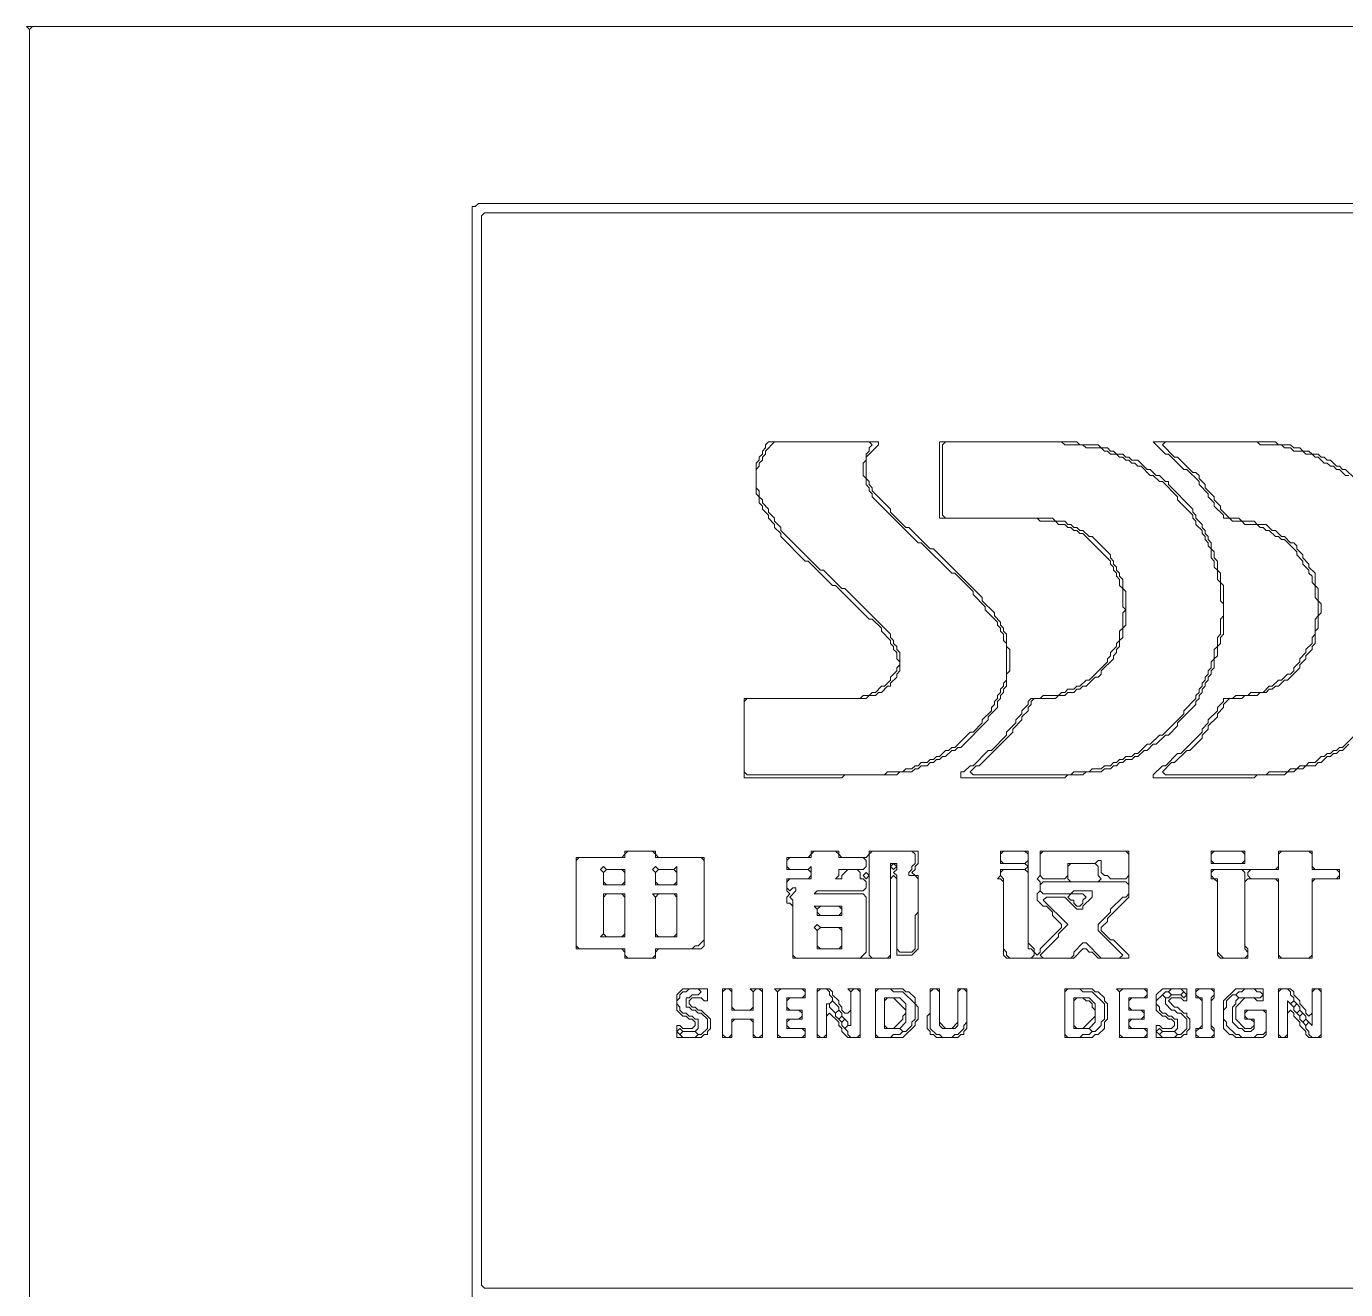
# Model space of a CAD drawing. Extents: x 58 to 1298, y 69 to 1823.
# Drawn here: x 58 to 490, y 1409.5 to 1823 of the extents above; entities that cross this region are included whole.
import ezdxf

# ---------------------------------------------------------------- set-up
doc = ezdxf.new("R2010")
doc.units = 0
doc.layers.add('TRACE_CURVE', color=3, linetype='Continuous', lineweight=0)
doc.layers.add('TRACE_TEXT_SYMBOL', color=6, linetype='Continuous', lineweight=0)

msp = doc.modelspace()

# ---------------------------------------------------------------- linework, layer by layer
at = {"layer": 'TRACE_CURVE', "color": 3}
for points in [[(58, 1823), (59, 1822), (59, 70), (58, 69), (1298, 69), (1298, 1823)], [(59, 1822), (60, 1823), (1297, 1823), (1298, 1822), (1298, 70), (1297, 69), (60, 69), (59, 70)], [(206, 1765), (205, 1764), (204, 1764), (204, 128), (205, 128), (206, 127), (1239, 127), (1240, 128), (1241, 128), (1241, 1764), (1240, 1764), (1239, 1765)], [(207, 1761), (208, 1762), (675, 1762), (676, 1761), (676, 1411), (675, 1410), (208, 1410), (207, 1411)]]:
    msp.add_lwpolyline(points, close=True, dxfattribs=at)
for points in [[(301, 1687), (300, 1686), (300, 1685), (299, 1684), (299, 1683), (298, 1682), (298, 1681), (297, 1680), (297, 1670), (298, 1669), (298, 1667), (299, 1666), (299, 1665), (301, 1663), (301, 1662), (303, 1660), (303, 1659), (305, 1657), (305, 1656), (313, 1648), (314, 1648), (322, 1640), (323, 1640), (334, 1629), (335, 1629), (338, 1626), (338, 1625), (341, 1622), (341, 1621), (342, 1620), (342, 1619), (343, 1618), (343, 1616), (344, 1615), (344, 1614), (343, 1613), (343, 1612), (341, 1610), (341, 1609), (339, 1607), (338, 1607), (336, 1605), (335, 1605), (334, 1604), (332, 1604), (331, 1603), (293, 1603), (293, 1577), (325, 1577), (326, 1578), (343, 1578), (344, 1579), (348, 1579), (349, 1580), (350, 1580), (351, 1581), (353, 1581), (354, 1582), (355, 1582), (356, 1583), (357, 1583), (358, 1584), (359, 1584), (361, 1586)], [(303, 1687), (334, 1687), (335, 1686), (334, 1685), (334, 1684), (333, 1683), (333, 1681), (332, 1680), (332, 1676), (333, 1675), (333, 1673), (334, 1672), (334, 1671), (335, 1670), (335, 1669), (350, 1654), (351, 1654), (361, 1644), (362, 1644), (368, 1638), (368, 1637), (372, 1633), (372, 1632), (376, 1628), (376, 1627), (377, 1626), (377, 1625), (378, 1624), (378, 1622), (379, 1621), (379, 1609), (378, 1608), (378, 1607), (377, 1606), (377, 1605), (376, 1604), (376, 1603), (375, 1602), (375, 1601), (374, 1600), (374, 1599), (371, 1596), (371, 1595), (368, 1592), (367, 1592), (362, 1587), (361, 1587), (360, 1586), (359, 1586), (357, 1584), (356, 1584), (355, 1583), (354, 1583), (353, 1582), (351, 1582), (350, 1581), (349, 1581), (348, 1580), (346, 1580), (345, 1579), (340, 1579), (339, 1578), (294, 1578), (293, 1579)], [(293, 1579), (293, 1602), (294, 1603), (333, 1603), (334, 1604), (336, 1604), (337, 1605), (338, 1605), (340, 1607), (341, 1607), (341, 1608), (343, 1610), (343, 1611), (344, 1612), (344, 1618), (343, 1619), (343, 1620), (342, 1621), (342, 1622), (341, 1623), (341, 1624), (326, 1639), (325, 1639), (319, 1645), (318, 1645), (305, 1658), (305, 1659), (303, 1661), (303, 1662), (301, 1664), (301, 1665), (299, 1667), (299, 1668), (298, 1669), (298, 1671), (297, 1672), (297, 1678), (298, 1679), (298, 1680), (299, 1681), (299, 1682), (300, 1683), (300, 1684), (303, 1687)], [(361, 1586), (362, 1586), (363, 1587), (364, 1587), (373, 1596), (373, 1597), (376, 1600), (376, 1602), (377, 1603), (377, 1604), (378, 1605), (378, 1606), (379, 1607), (379, 1611), (380, 1612), (380, 1619), (379, 1620), (379, 1624), (378, 1625), (378, 1626), (377, 1627), (377, 1628), (375, 1630), (375, 1631), (371, 1635), (371, 1636), (355, 1652), (354, 1652), (347, 1659), (346, 1659), (341, 1664), (341, 1665), (335, 1671), (335, 1672), (334, 1673), (334, 1674), (333, 1675), (333, 1682), (337, 1686), (337, 1687), (301, 1687)], [(357, 1687), (357, 1662), (389, 1662), (390, 1661), (395, 1661), (396, 1660), (398, 1660), (399, 1659), (400, 1659), (401, 1658), (402, 1658), (403, 1657), (404, 1657), (413, 1648), (413, 1647), (414, 1646), (414, 1645), (415, 1644), (415, 1643), (416, 1642), (416, 1640), (417, 1639), (417, 1633), (418, 1632), (417, 1631), (417, 1626), (416, 1625), (416, 1622), (415, 1621), (415, 1620), (413, 1618), (413, 1617), (412, 1616), (412, 1615), (406, 1609), (405, 1609), (403, 1607), (402, 1607), (401, 1606), (399, 1606), (398, 1605), (397, 1605), (396, 1604), (391, 1604), (390, 1603), (387, 1603), (386, 1602), (386, 1601), (384, 1599), (384, 1598), (382, 1596), (382, 1595), (379, 1592), (379, 1591), (374, 1586), (373, 1586), (368, 1581), (367, 1581), (365, 1579), (364, 1579), (364, 1577), (398, 1577), (399, 1578), (404, 1578)], [(428, 1676), (426, 1678), (425, 1678), (422, 1681), (420, 1681), (419, 1682), (418, 1682), (417, 1683), (415, 1683), (414, 1684), (413, 1684), (412, 1685), (410, 1685), (409, 1686), (403, 1686), (402, 1687), (357, 1687)], [(358, 1686), (359, 1687), (397, 1687), (398, 1686), (404, 1686), (405, 1685), (410, 1685), (411, 1684), (412, 1684), (413, 1683), (415, 1683), (416, 1682), (417, 1682), (418, 1681), (419, 1681), (420, 1680), (421, 1680), (422, 1679), (423, 1679), (426, 1676), (427, 1676), (429, 1674), (430, 1674), (435, 1669), (435, 1668), (440, 1663), (440, 1662), (441, 1661), (441, 1660), (443, 1658), (443, 1657), (444, 1656), (444, 1655), (445, 1654), (445, 1653), (446, 1652), (446, 1649), (447, 1648), (447, 1646), (448, 1645), (448, 1642), (449, 1641), (449, 1635), (450, 1634), (450, 1630), (449, 1629), (449, 1624), (448, 1623), (448, 1620), (447, 1619), (447, 1616), (446, 1615), (446, 1613), (445, 1612), (445, 1611), (444, 1610), (444, 1609), (443, 1608), (443, 1607), (442, 1606), (442, 1605), (441, 1604), (441, 1603), (437, 1599)], [(414, 1647), (414, 1648), (413, 1649), (413, 1650), (407, 1656), (406, 1656), (404, 1658), (403, 1658), (402, 1659), (401, 1659), (400, 1660), (399, 1660), (398, 1661), (395, 1661), (394, 1662), (359, 1662), (358, 1663), (358, 1686)], [(427, 1687), (431, 1683), (432, 1683), (437, 1678), (438, 1678), (442, 1674), (442, 1673), (445, 1670), (445, 1669), (447, 1667), (447, 1666), (450, 1663), (450, 1662), (452, 1662), (453, 1661), (456, 1661), (457, 1660), (461, 1660), (462, 1659), (463, 1659), (464, 1658), (465, 1658), (467, 1656), (468, 1656), (469, 1655), (470, 1655), (474, 1651), (474, 1650), (476, 1648), (476, 1647), (478, 1645), (478, 1644), (479, 1643), (479, 1641), (480, 1640), (480, 1636), (481, 1635), (481, 1630), (480, 1629), (480, 1624), (479, 1623), (479, 1621), (477, 1619), (477, 1618), (475, 1616), (475, 1615), (473, 1613), (473, 1612), (472, 1611), (471, 1611), (469, 1609), (468, 1609), (466, 1607), (465, 1607), (463, 1605), (459, 1605), (458, 1604), (454, 1604), (453, 1603), (450, 1603), (450, 1602), (448, 1600), (448, 1599), (445, 1596)], [(493, 1675), (490, 1678), (489, 1678), (488, 1679), (487, 1679), (485, 1681), (484, 1681), (483, 1682), (482, 1682), (481, 1683), (479, 1683), (478, 1684), (476, 1684), (475, 1685), (473, 1685), (472, 1686), (468, 1686), (467, 1687), (427, 1687)], [(430, 1686), (431, 1687), (461, 1687), (462, 1686), (469, 1686), (470, 1685), (472, 1685), (473, 1684), (476, 1684), (477, 1683), (479, 1683), (480, 1682), (481, 1682), (483, 1680), (484, 1680), (485, 1679), (486, 1679), (487, 1678), (488, 1678), (490, 1676), (491, 1676)], [(474, 1652), (474, 1653), (473, 1654), (472, 1654), (470, 1656), (469, 1656), (467, 1658), (466, 1658), (464, 1660), (461, 1660), (460, 1661), (456, 1661), (455, 1662), (452, 1662), (449, 1665), (449, 1666), (447, 1668), (447, 1669), (444, 1672), (444, 1673), (442, 1675), (442, 1676), (441, 1677), (440, 1677), (435, 1682), (434, 1682), (430, 1686)], [(404, 1578), (405, 1579), (410, 1579), (411, 1580), (413, 1580), (414, 1581), (415, 1581), (416, 1582), (417, 1582), (418, 1583), (420, 1583), (421, 1584), (422, 1584), (424, 1586), (425, 1586), (427, 1588), (428, 1588), (431, 1591), (432, 1591), (435, 1594), (435, 1595), (441, 1601), (441, 1602), (442, 1603), (442, 1604), (443, 1605), (443, 1606), (444, 1607), (444, 1608), (445, 1609), (445, 1610), (446, 1611), (446, 1612), (447, 1613), (447, 1616), (448, 1617), (448, 1620), (449, 1621), (449, 1623), (450, 1624), (450, 1640), (449, 1641), (449, 1644), (448, 1645), (448, 1648), (447, 1649), (447, 1651), (446, 1652), (446, 1654), (445, 1655), (445, 1656), (444, 1657), (444, 1658), (443, 1659), (443, 1660), (441, 1662), (441, 1663), (440, 1664), (440, 1665), (432, 1673), (432, 1674), (431, 1674), (429, 1676), (428, 1676)], [(489, 1587), (488, 1587), (487, 1586), (486, 1586), (485, 1585), (484, 1585), (483, 1584), (482, 1584), (480, 1582), (478, 1582), (477, 1581), (475, 1581), (474, 1580), (472, 1580), (471, 1579), (465, 1579), (464, 1578), (431, 1578), (430, 1579), (433, 1582), (434, 1582), (438, 1586), (439, 1586), (443, 1590), (443, 1591), (445, 1593), (445, 1594), (448, 1597), (448, 1598), (450, 1600), (450, 1601), (452, 1603), (456, 1603), (457, 1604), (461, 1604), (462, 1605), (464, 1605), (465, 1606), (466, 1606), (467, 1607), (468, 1607), (470, 1609), (471, 1609), (475, 1613), (475, 1614), (477, 1616), (477, 1617), (479, 1619), (479, 1620), (480, 1621), (480, 1625), (481, 1626), (481, 1630), (482, 1631), (482, 1634), (481, 1635), (481, 1639), (480, 1640), (480, 1644), (478, 1646), (478, 1647), (476, 1649), (476, 1650), (474, 1652)], [(437, 1599), (437, 1598), (430, 1591), (429, 1591), (426, 1588), (425, 1588), (422, 1585), (421, 1585), (420, 1584), (418, 1584), (417, 1583), (416, 1583), (415, 1582), (414, 1582), (413, 1581), (411, 1581), (410, 1580), (407, 1580), (406, 1579), (401, 1579), (400, 1578), (368, 1578), (367, 1579), (369, 1581), (370, 1581), (381, 1592), (381, 1593), (384, 1596), (384, 1597), (386, 1599), (386, 1600), (387, 1601), (387, 1602), (388, 1603), (395, 1603), (396, 1604), (398, 1604), (399, 1605), (401, 1605), (402, 1606), (403, 1606), (404, 1607), (405, 1607), (408, 1610), (409, 1610), (410, 1611), (410, 1612), (414, 1616), (414, 1617), (415, 1618), (415, 1619), (416, 1620), (416, 1622), (417, 1623), (417, 1626), (418, 1627), (418, 1638), (417, 1639), (417, 1642), (416, 1643), (416, 1644), (415, 1645), (415, 1646), (414, 1647)], [(445, 1596), (445, 1595), (443, 1593), (443, 1592), (436, 1585), (435, 1585), (431, 1581), (430, 1581), (427, 1578), (427, 1577), (460, 1577), (461, 1578), (470, 1578), (471, 1579), (473, 1579), (474, 1580), (476, 1580), (477, 1581), (480, 1581), (481, 1582), (482, 1582), (484, 1584), (485, 1584), (486, 1585), (487, 1585), (488, 1586), (489, 1586), (491, 1588)], [(494, 1592), (489, 1587)]]:
    msp.add_lwpolyline(points, dxfattribs=at)
at = {"layer": 'TRACE_TEXT_SYMBOL', "color": 6}
for points in [[(254, 1553), (254, 1552), (253, 1551), (238, 1551), (238, 1521), (253, 1521), (254, 1520), (254, 1518), (264, 1518), (264, 1520), (265, 1521), (279, 1521), (280, 1522), (280, 1551), (265, 1551), (264, 1552), (264, 1553)], [(254, 1552), (255, 1553), (263, 1553), (264, 1552), (264, 1551), (279, 1551), (280, 1550), (280, 1524), (278, 1522), (277, 1522), (276, 1521), (264, 1521), (264, 1519), (263, 1518), (255, 1518), (254, 1519), (254, 1521), (239, 1521), (238, 1522), (238, 1550), (239, 1551), (254, 1551)], [(315, 1553), (315, 1552), (314, 1551), (307, 1551), (307, 1547), (314, 1547), (315, 1546), (315, 1545), (314, 1544), (307, 1544), (307, 1540), (308, 1539), (307, 1538), (307, 1536), (308, 1536), (309, 1535), (309, 1518), (341, 1518), (341, 1544), (342, 1545), (343, 1544), (343, 1519), (348, 1519), (350, 1521), (350, 1545), (349, 1545), (348, 1546), (349, 1547), (349, 1548), (350, 1549), (350, 1553), (334, 1553), (334, 1552), (333, 1551), (325, 1551), (324, 1552), (324, 1553)], [(315, 1552), (316, 1553), (323, 1553), (324, 1552), (324, 1551), (332, 1551), (333, 1550), (333, 1548), (332, 1547), (324, 1547), (324, 1545), (323, 1544), (325, 1544), (325, 1545), (327, 1547), (330, 1547), (331, 1546), (331, 1544), (332, 1544), (333, 1543), (333, 1541), (332, 1540), (317, 1540), (316, 1539), (332, 1539), (333, 1538), (333, 1520), (331, 1518), (310, 1518), (309, 1519), (309, 1537), (308, 1538), (310, 1540), (310, 1541), (309, 1541), (308, 1540), (307, 1541), (307, 1543), (308, 1544), (315, 1544), (315, 1548), (314, 1547), (308, 1547), (307, 1548), (307, 1550), (308, 1551), (315, 1551)], [(334, 1552), (335, 1553), (348, 1553), (349, 1552), (349, 1549), (348, 1548), (348, 1547), (347, 1546), (347, 1545), (349, 1545), (350, 1544), (350, 1533), (349, 1532), (349, 1521), (348, 1520), (344, 1520), (343, 1521), (343, 1545), (342, 1546), (343, 1547), (343, 1549), (341, 1549), (341, 1519), (340, 1518), (335, 1518), (334, 1519)], [(377, 1553), (377, 1549), (385, 1549), (386, 1548), (385, 1547), (377, 1547), (377, 1545), (376, 1544), (377, 1544), (378, 1543), (378, 1519), (379, 1518), (401, 1518), (404, 1521), (405, 1521), (406, 1520), (407, 1520), (409, 1518), (419, 1518), (419, 1519), (414, 1524), (413, 1524), (410, 1527), (410, 1528), (412, 1530), (412, 1531), (419, 1538), (419, 1553), (390, 1553), (390, 1545), (389, 1544), (390, 1543), (390, 1540), (389, 1539), (389, 1537), (391, 1535), (392, 1535), (394, 1533), (394, 1532), (397, 1529), (397, 1528), (390, 1521), (390, 1520), (389, 1519), (388, 1520), (388, 1521), (386, 1523), (386, 1553)], [(377, 1552), (378, 1553), (385, 1553), (386, 1552), (386, 1550), (385, 1549), (378, 1549), (377, 1550)], [(390, 1552), (391, 1553), (418, 1553), (419, 1552), (419, 1545), (418, 1544), (413, 1544), (412, 1545), (411, 1545), (410, 1546), (410, 1550), (409, 1550), (408, 1549), (399, 1549), (399, 1545), (398, 1544), (391, 1544), (390, 1545)], [(468, 1553), (468, 1548), (467, 1547), (446, 1547), (446, 1544), (447, 1544), (448, 1543), (448, 1519), (449, 1518), (458, 1518), (458, 1521), (457, 1522), (457, 1543), (458, 1544), (467, 1544), (468, 1543), (468, 1518), (479, 1518), (479, 1543), (480, 1544), (488, 1544), (488, 1547), (480, 1547), (479, 1548), (479, 1553)], [(446, 1553), (446, 1549), (457, 1549), (457, 1553)], [(446, 1552), (447, 1553), (456, 1553), (457, 1552), (457, 1550), (456, 1549), (447, 1549), (446, 1550)], [(468, 1552), (469, 1553), (478, 1553), (479, 1552), (479, 1547), (487, 1547), (488, 1546), (488, 1545), (487, 1544), (479, 1544), (479, 1519), (478, 1518), (469, 1518), (468, 1519), (468, 1544), (459, 1544), (458, 1545), (458, 1546), (459, 1547), (468, 1547)], [(247, 1548), (246, 1547), (247, 1546), (247, 1542), (254, 1542), (254, 1547), (248, 1547)], [(247, 1546), (248, 1547), (253, 1547), (254, 1546), (254, 1543), (253, 1542), (248, 1542), (247, 1543)], [(264, 1548), (263, 1547), (264, 1546), (264, 1542), (271, 1542), (271, 1548), (270, 1547), (265, 1547)], [(264, 1546), (265, 1547), (270, 1547), (271, 1546), (271, 1543), (270, 1542), (265, 1542), (264, 1543)], [(341, 1548), (342, 1549), (343, 1548), (342, 1547)], [(377, 1546), (378, 1547), (385, 1547), (386, 1546), (386, 1521), (387, 1521), (388, 1520), (388, 1519), (387, 1518), (380, 1518), (379, 1519), (379, 1520), (378, 1521), (378, 1544), (377, 1545)], [(399, 1548), (400, 1549), (408, 1549), (409, 1548), (409, 1545), (410, 1544), (409, 1543), (400, 1543), (399, 1544)], [(446, 1546), (447, 1547), (456, 1547), (457, 1546), (457, 1521), (458, 1520), (458, 1519), (457, 1518), (450, 1518), (448, 1520), (448, 1544), (447, 1544), (446, 1545)], [(332, 1545), (333, 1546), (334, 1545), (333, 1544)], [(390, 1542), (391, 1543), (418, 1543), (419, 1542), (419, 1539), (418, 1538), (417, 1538), (413, 1534), (413, 1533), (409, 1529), (409, 1527), (417, 1519), (416, 1518), (410, 1518), (405, 1523), (404, 1523), (401, 1520), (401, 1519), (400, 1518), (391, 1518), (390, 1519), (396, 1525), (396, 1526), (399, 1529), (391, 1537), (392, 1538), (398, 1538), (402, 1534), (404, 1534), (404, 1535), (407, 1538), (407, 1540), (401, 1540), (400, 1539), (391, 1539), (390, 1540)], [(247, 1539), (247, 1526), (246, 1525), (254, 1525), (254, 1539)], [(247, 1538), (248, 1539), (253, 1539), (254, 1538), (254, 1526), (253, 1525), (248, 1525), (247, 1526)], [(263, 1539), (264, 1538), (264, 1525), (271, 1525), (271, 1539)], [(264, 1538), (265, 1539), (270, 1539), (271, 1538), (271, 1526), (270, 1525), (265, 1525), (264, 1526)], [(399, 1538), (400, 1539), (404, 1539), (405, 1538), (404, 1537), (404, 1536), (403, 1535), (402, 1535), (401, 1536), (401, 1537), (400, 1537)], [(316, 1535), (317, 1534), (317, 1532), (325, 1532), (325, 1535)], [(317, 1534), (318, 1535), (324, 1535), (325, 1534), (325, 1533), (324, 1532), (318, 1532), (317, 1533)], [(317, 1529), (316, 1528), (317, 1527), (317, 1521), (325, 1521), (325, 1528), (318, 1528)], [(317, 1527), (318, 1528), (324, 1528), (325, 1527), (325, 1522), (324, 1521), (318, 1521), (317, 1522)], [(273, 1508), (271, 1506), (271, 1501), (273, 1499), (274, 1499), (275, 1498), (276, 1498), (277, 1497), (277, 1496), (276, 1495), (273, 1495), (272, 1496), (271, 1496), (271, 1492), (279, 1492), (280, 1493), (281, 1493), (281, 1494), (282, 1495), (282, 1498), (279, 1501), (278, 1501), (277, 1502), (276, 1502), (275, 1503), (275, 1504), (276, 1505), (279, 1505), (280, 1504), (281, 1504), (281, 1508)], [(274, 1507), (275, 1508), (278, 1508), (279, 1507), (278, 1506), (276, 1506), (275, 1505), (274, 1505), (274, 1502), (275, 1502), (276, 1501), (277, 1501), (278, 1500), (279, 1500), (281, 1498), (281, 1495), (279, 1493), (278, 1493), (277, 1494), (278, 1495), (278, 1498), (277, 1498), (276, 1499), (275, 1499), (274, 1500), (273, 1500), (272, 1501), (272, 1502), (271, 1503), (271, 1504), (272, 1505), (272, 1506), (273, 1507)], [(286, 1508), (286, 1492), (289, 1492), (289, 1497), (290, 1498), (295, 1498), (296, 1497), (296, 1492), (299, 1492), (299, 1508), (295, 1508), (296, 1507), (296, 1502), (295, 1501), (290, 1501), (289, 1502), (289, 1508)], [(286, 1507), (287, 1508), (288, 1508), (289, 1507), (289, 1501), (296, 1501), (296, 1507), (297, 1508), (298, 1508), (299, 1507), (299, 1493), (298, 1492), (297, 1492), (296, 1493), (296, 1498), (289, 1498), (289, 1493), (288, 1492), (287, 1492), (286, 1493)], [(303, 1508), (304, 1507), (304, 1492), (313, 1492), (313, 1495), (308, 1495), (307, 1496), (307, 1497), (308, 1498), (312, 1498), (312, 1501), (308, 1501), (307, 1502), (307, 1504), (308, 1505), (313, 1505), (313, 1508)], [(304, 1507), (305, 1508), (312, 1508), (313, 1507), (313, 1506), (312, 1505), (307, 1505), (307, 1501), (311, 1501), (312, 1500), (312, 1499), (311, 1498), (307, 1498), (307, 1495), (312, 1495), (313, 1494), (313, 1493), (312, 1492), (305, 1492), (304, 1493)], [(317, 1508), (317, 1492), (320, 1492), (320, 1499), (321, 1500), (324, 1497), (324, 1496), (325, 1495), (325, 1494), (327, 1492), (331, 1492), (331, 1508), (327, 1508), (328, 1507), (328, 1501), (327, 1500), (326, 1500), (325, 1501), (325, 1502), (324, 1503), (324, 1504), (322, 1506), (322, 1507), (321, 1508)], [(317, 1507), (318, 1508), (320, 1508), (321, 1507), (321, 1506), (322, 1505), (322, 1504), (321, 1503), (320, 1503), (320, 1493), (319, 1492), (318, 1492), (317, 1493)], [(328, 1507), (329, 1508), (330, 1508), (331, 1507), (331, 1493), (330, 1492), (328, 1492), (327, 1493), (327, 1494), (326, 1495), (327, 1496), (328, 1496)], [(336, 1508), (336, 1492), (345, 1492), (349, 1496), (349, 1497), (350, 1498), (350, 1502), (349, 1503), (349, 1505), (347, 1507), (346, 1507), (345, 1508)], [(336, 1507), (337, 1508), (341, 1508), (342, 1507), (345, 1507), (349, 1503), (349, 1498), (348, 1497), (348, 1496), (346, 1494), (345, 1494), (344, 1495), (346, 1497), (346, 1503), (344, 1505), (339, 1505), (339, 1495), (344, 1495), (345, 1494), (344, 1493), (342, 1493), (341, 1492), (337, 1492), (336, 1493)], [(354, 1508), (354, 1500), (353, 1499), (353, 1495), (354, 1494), (354, 1493), (355, 1493), (356, 1492), (363, 1492), (364, 1493), (365, 1493), (365, 1494), (366, 1495), (366, 1508), (363, 1508), (363, 1497), (361, 1495), (359, 1495), (357, 1497), (357, 1508)], [(354, 1507), (355, 1508), (356, 1508), (357, 1507), (357, 1496), (358, 1495), (362, 1495), (363, 1496), (363, 1507), (364, 1508), (365, 1508), (366, 1507), (366, 1497), (365, 1496), (365, 1495), (363, 1493), (362, 1493), (361, 1492), (358, 1492), (357, 1493), (356, 1493), (354, 1495)], [(398, 1508), (398, 1492), (407, 1492), (408, 1493), (409, 1493), (411, 1495), (411, 1497), (412, 1498), (412, 1503), (411, 1504), (411, 1505), (409, 1507), (408, 1507), (407, 1508)], [(398, 1507), (399, 1508), (403, 1508), (404, 1507), (407, 1507), (411, 1503), (411, 1498), (410, 1497), (410, 1496), (408, 1494), (407, 1494), (406, 1495), (408, 1497), (408, 1503), (406, 1505), (401, 1505), (401, 1495), (406, 1495), (407, 1494), (406, 1493), (404, 1493), (403, 1492), (399, 1492), (398, 1493)], [(415, 1508), (416, 1507), (416, 1492), (425, 1492), (425, 1495), (420, 1495), (419, 1496), (419, 1497), (420, 1498), (424, 1498), (424, 1501), (420, 1501), (419, 1502), (419, 1504), (420, 1505), (425, 1505), (425, 1508)], [(416, 1507), (417, 1508), (424, 1508), (425, 1507), (425, 1506), (424, 1505), (419, 1505), (419, 1501), (423, 1501), (424, 1500), (424, 1499), (423, 1498), (419, 1498), (419, 1495), (424, 1495), (425, 1494), (425, 1493), (424, 1492), (417, 1492), (416, 1493)], [(430, 1508), (428, 1506), (428, 1501), (430, 1499), (431, 1499), (432, 1498), (433, 1498), (434, 1497), (434, 1496), (433, 1495), (430, 1495), (429, 1496), (428, 1496), (428, 1492), (436, 1492), (437, 1493), (438, 1493), (438, 1494), (439, 1495), (439, 1498), (438, 1499), (438, 1500), (437, 1500), (435, 1502), (434, 1502), (432, 1504), (433, 1505), (436, 1505), (437, 1504), (438, 1504), (438, 1508)], [(432, 1507), (433, 1508), (436, 1508), (437, 1507), (436, 1506), (433, 1506)], [(441, 1508), (441, 1505), (442, 1505), (443, 1504), (443, 1496), (442, 1495), (441, 1495), (441, 1492), (447, 1492), (447, 1495), (446, 1496), (446, 1504), (447, 1505), (447, 1508)], [(441, 1507), (442, 1508), (446, 1508), (447, 1507), (447, 1506), (446, 1505), (446, 1495), (447, 1494), (447, 1493), (446, 1492), (442, 1492), (441, 1493), (441, 1494), (442, 1495), (443, 1495), (443, 1505), (442, 1505), (441, 1506)], [(454, 1508), (450, 1504), (450, 1495), (452, 1493), (453, 1493), (454, 1492), (463, 1492), (464, 1493), (464, 1501), (457, 1501), (457, 1498), (459, 1498), (460, 1497), (460, 1496), (459, 1495), (457, 1495), (454, 1498), (454, 1502), (457, 1505), (460, 1505), (461, 1504), (463, 1504), (463, 1508)], [(456, 1507), (457, 1508), (460, 1508), (461, 1507), (462, 1507), (463, 1506), (462, 1505), (455, 1505), (454, 1506), (455, 1507)], [(468, 1508), (468, 1492), (471, 1492), (471, 1500), (472, 1501), (473, 1500), (473, 1499), (475, 1497), (475, 1496), (477, 1494), (477, 1493), (478, 1492), (482, 1492), (482, 1508), (479, 1508), (479, 1500), (478, 1499), (477, 1500), (477, 1501), (475, 1503), (475, 1504), (473, 1506), (473, 1507), (472, 1508)], [(468, 1507), (469, 1508), (471, 1508), (472, 1507), (472, 1506), (473, 1505), (473, 1504), (472, 1503), (471, 1504), (471, 1493), (470, 1492), (469, 1492), (468, 1493)], [(479, 1507), (480, 1508), (481, 1508), (482, 1507), (482, 1493), (481, 1492), (479, 1492), (478, 1493), (478, 1494), (477, 1495), (477, 1496), (478, 1497), (479, 1496)], [(321, 1503), (322, 1504), (324, 1502), (324, 1501), (323, 1500), (321, 1502)], [(339, 1504), (340, 1505), (342, 1505), (346, 1501), (346, 1500), (345, 1499), (345, 1498), (342, 1495), (340, 1495), (339, 1496)], [(401, 1504), (402, 1505), (404, 1505), (405, 1504), (406, 1504), (407, 1503), (407, 1502), (408, 1501), (408, 1499), (404, 1495), (402, 1495), (401, 1496)], [(430, 1506), (431, 1505), (431, 1503), (433, 1501), (434, 1501), (435, 1500), (436, 1500), (438, 1498), (438, 1495), (436, 1493), (435, 1493), (434, 1494), (435, 1495), (435, 1498), (434, 1498), (433, 1499), (432, 1499), (431, 1500), (430, 1500), (429, 1501), (429, 1502), (428, 1503), (428, 1504)], [(430, 1506), (431, 1507), (432, 1507), (433, 1506), (432, 1505), (431, 1505)], [(436, 1506), (437, 1507), (438, 1506), (437, 1505)], [(453, 1506), (454, 1506), (455, 1505), (454, 1504), (454, 1503), (453, 1502), (453, 1497), (455, 1495), (456, 1495), (457, 1494), (459, 1494), (460, 1495), (460, 1498), (458, 1498), (457, 1499), (457, 1500), (458, 1501), (463, 1501), (464, 1500), (464, 1494), (463, 1493), (461, 1493), (460, 1492), (456, 1492), (455, 1493), (454, 1493), (451, 1496), (451, 1497), (450, 1498), (450, 1501), (451, 1502), (451, 1504)], [(472, 1503), (473, 1504), (474, 1503), (473, 1502)], [(323, 1500), (324, 1501), (325, 1500), (325, 1499), (324, 1498), (323, 1499)], [(473, 1502), (474, 1503), (475, 1502), (475, 1501), (474, 1500), (473, 1501)], [(474, 1500), (475, 1501), (476, 1500), (475, 1499)], [(475, 1499), (476, 1500), (477, 1499), (477, 1498), (476, 1497), (475, 1498)], [(271, 1494), (272, 1495), (273, 1494), (272, 1493)], [(324, 1498), (325, 1499), (326, 1498), (325, 1497)], [(325, 1497), (326, 1498), (327, 1497), (327, 1496), (326, 1495), (325, 1496)], [(428, 1494), (429, 1495), (430, 1494), (429, 1493)], [(476, 1497), (477, 1498), (478, 1497), (477, 1496)], [(272, 1493), (273, 1494), (277, 1494), (278, 1493), (277, 1492), (273, 1492)], [(429, 1493), (430, 1494), (434, 1494), (435, 1493), (434, 1492), (430, 1492)]]:
    msp.add_lwpolyline(points, close=True, dxfattribs=at)

doc.saveas('drawing.dxf')
